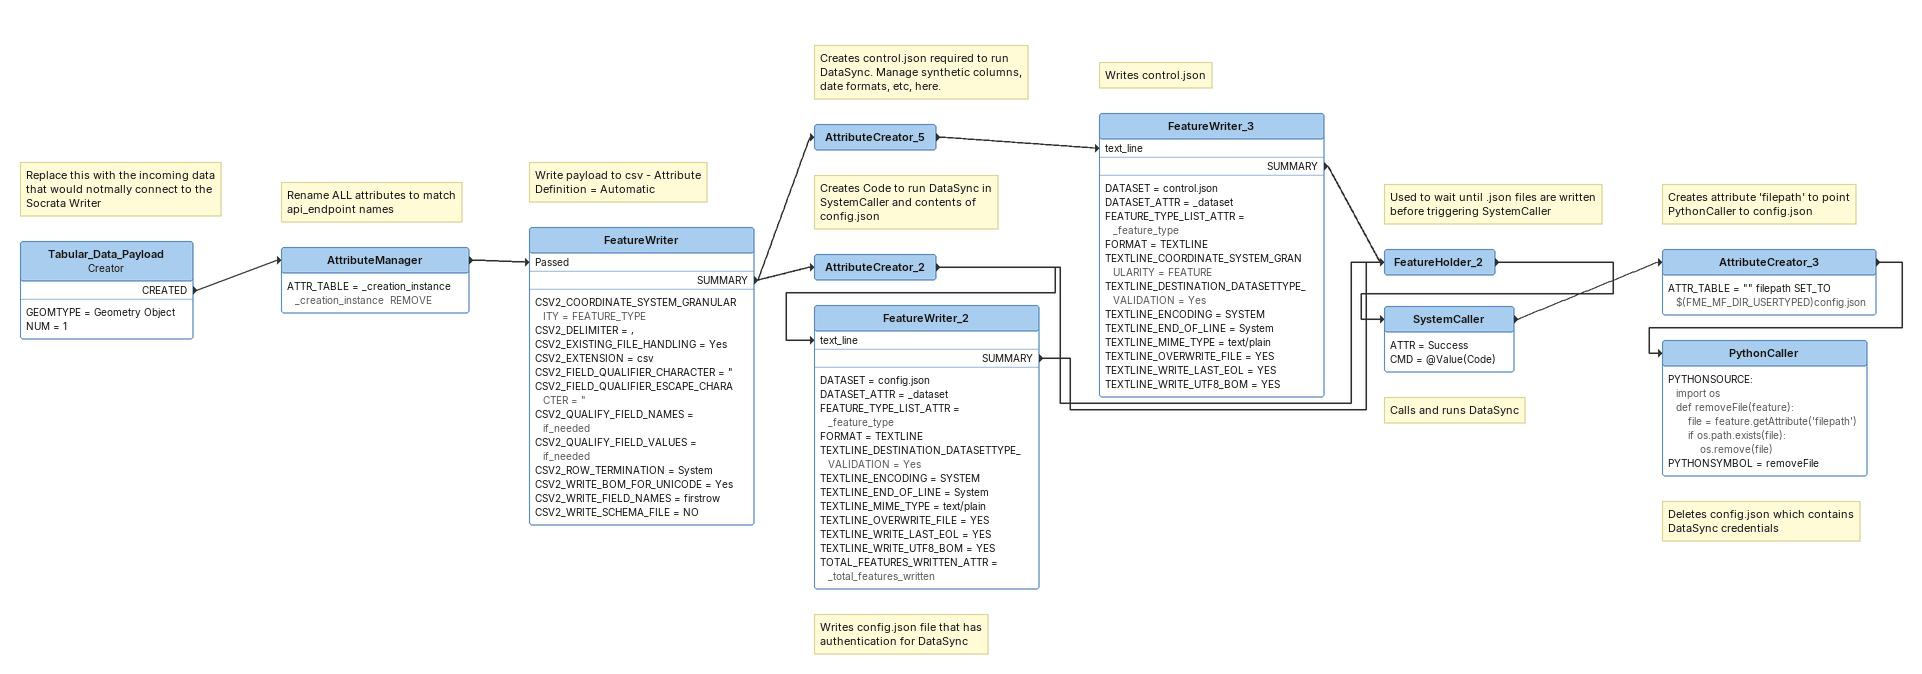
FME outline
Note: Replace this with the incoming data that would notmally connect to the Socrata Writer
Tabular_Data_Payload: Creator
    GEOMTYPE = Geometry Object
    NUM = 1
    CREATED -> AttributeManager
Note: Rename ALL attributes to match api_endpoint names
AttributeManager
    ATTR_TABLE = _creation_instance _creation_instance  REMOVE
    -> FeatureWriter [Passed]
Note: Write payload to csv - Attribute Definition = Automatic
FeatureWriter
    CSV2_COORDINATE_SYSTEM_GRANULARITY = FEATURE_TYPE
    CSV2_DELIMITER = ,
    CSV2_EXISTING_FILE_HANDLING = Yes
    CSV2_EXTENSION = csv
    CSV2_FIELD_QUALIFIER_CHARACTER = "
    CSV2_FIELD_QUALIFIER_ESCAPE_CHARACTER = "
    CSV2_QUALIFY_FIELD_NAMES = if_needed
    CSV2_QUALIFY_FIELD_VALUES = if_needed
    CSV2_ROW_TERMINATION = System
    CSV2_WRITE_BOM_FOR_UNICODE = Yes
    CSV2_WRITE_FIELD_NAMES = firstrow
    CSV2_WRITE_SCHEMA_FILE = NO
    SUMMARY -> AttributeCreator_2
    SUMMARY -> AttributeCreator_5
Note: Creates control.json required to run DataSync. Manage synthetic columns, date formats, etc, here.
AttributeCreator_5
    -> FeatureWriter_3 [text_line]
Note: Writes control.json
FeatureWriter_3
    DATASET = control.json
    DATASET_ATTR = _dataset
    FEATURE_TYPE_LIST_ATTR = _feature_type
    FORMAT = TEXTLINE
    TEXTLINE_COORDINATE_SYSTEM_GRANULARITY = FEATURE
    TEXTLINE_DESTINATION_DATASETTYPE_VALIDATION = Yes
    TEXTLINE_ENCODING = SYSTEM
    TEXTLINE_END_OF_LINE = System
    TEXTLINE_MIME_TYPE = text/plain
    TEXTLINE_OVERWRITE_FILE = YES
    TEXTLINE_WRITE_LAST_EOL = YES
    TEXTLINE_WRITE_UTF8_BOM = YES
    SUMMARY -> FeatureHolder_2
Note: Creates Code to run DataSync in SystemCaller and contents of config.json
AttributeCreator_2
    -> FeatureWriter_2 [text_line]
    -> FeatureHolder_2
Note: Writes config.json file that has authentication for DataSync
FeatureWriter_2
    DATASET = config.json
    DATASET_ATTR = _dataset
    FEATURE_TYPE_LIST_ATTR = _feature_type
    FORMAT = TEXTLINE
    TEXTLINE_DESTINATION_DATASETTYPE_VALIDATION = Yes
    TEXTLINE_ENCODING = SYSTEM
    TEXTLINE_END_OF_LINE = System
    TEXTLINE_MIME_TYPE = text/plain
    TEXTLINE_OVERWRITE_FILE = YES
    TEXTLINE_WRITE_LAST_EOL = YES
    TEXTLINE_WRITE_UTF8_BOM = YES
    TOTAL_FEATURES_WRITTEN_ATTR = _total_features_written
    SUMMARY -> FeatureHolder_2
Note: Used to wait until .json files are written before triggering SystemCaller
FeatureHolder_2
    -> SystemCaller
Note: Calls and runs DataSync
SystemCaller
    ATTR = Success
    CMD = @Value(Code)
    -> AttributeCreator_3
Note: Creates attribute 'filepath' to point PythonCaller to config.json
AttributeCreator_3
    ATTR_TABLE = "" filepath SET_TO $(FME_MF_DIR_USERTYPED)config.json
    -> PythonCaller
Note: Deletes config.json which contains DataSync credentials
PythonCaller
    PYTHONSOURCE:
      import os
      def removeFile(feature):
          file = feature.getAttribute('filepath')
          if os.path.exists(file):
              os.remove(file)
    PYTHONSYMBOL = removeFile
